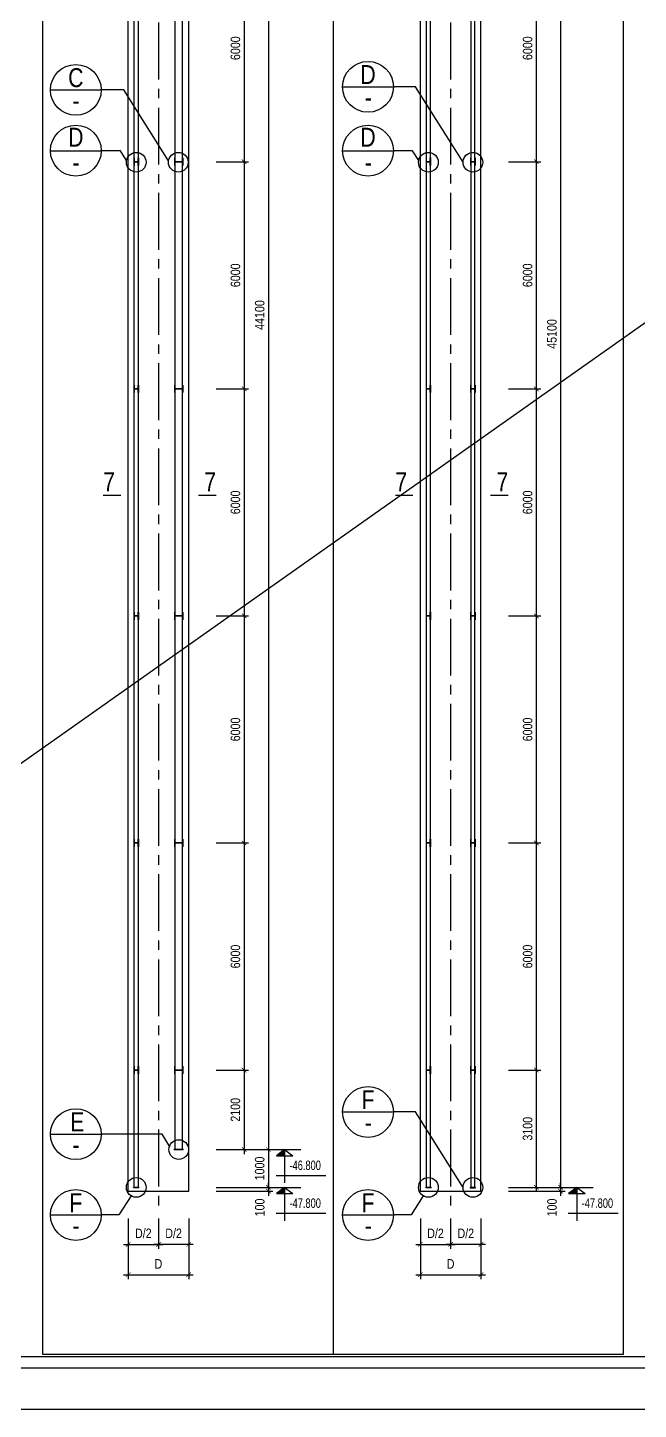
# Model space of a CAD drawing. Extents: x 171424 to 249266, y 74893 to 149166.
# Drawn here: x 177556 to 181588, y 74893 to 84020 of the extents above; entities that cross this region are included whole.
import ezdxf
from ezdxf.enums import TextEntityAlignment as Align

# ---------------------------------------------------------------- set-up
doc = ezdxf.new("R2010")
doc.units = 0
doc.header["$LTSCALE"] = 500
doc.header["$MEASUREMENT"] = 0
doc.header["$PDMODE"] = 3
doc.linetypes.add('CENTER2', pattern=[1.125, 0.75, -0.125, 0.125, -0.125])
doc.layers.get('0').update_dxf_attribs({"linetype": 'CONTINUOUS'})
doc.layers.get('DEFPOINTS').update_dxf_attribs({"linetype": 'CONTINUOUS'})
for name, color, linetype in [('01.CDC.AXIS', 160, 'CENTER2'), ('02.CDC.DIM', 1, 'CONTINUOUS'), ('03.CDC.BORDER', 3, 'CONTINUOUS'), ('06.CDC.TEXT', 2, 'CONTINUOUS'), ('10.CDC.HATCH', 9, 'CONTINUOUS'), ('11.CDC.NOTE', 8, 'CONTINUOUS'), ('CDC-KHUNGTEN', 7, 'CONTINUOUS'), ('CDC.10.HATCH', 9, 'CONTINUOUS')]:
    doc.layers.add(name, color=color, linetype=linetype)
doc.layers.add('KCS_Plotter', color=11, linetype='CONTINUOUS', plot=False)
doc.styles.add('ARIAL', font='arial.ttf', dxfattribs={"width": 0.8})
doc.dimstyles.new('DIM100-25', dxfattribs={"dimtxt": 63, "dimasz": 30, "dimexe": 30, "dimexo": 0, "dimgap": 25, "dimtad": 1, "dimdec": 0, "dimlfac": 4, "dimzin": 0, "dimdsep": 46, "dimtxsty": 'ARIAL', "dimblk": 'ARCHTICK', "dimblk1": 'ARCHTICK', "dimblk2": 'D', "dimcen": 0, "dimdle": 30, "dimclrd": 1, "dimclre": 1, "dimclrt": 2, "dimadec": 0, "dimazin": 0, "dimtfac": 1, "dimtdec": 0, "dimtix": 1, "dimtofl": 0, "dimtmove": 2, "dimatfit": 3, "dimldrblk": 'ARCHTICK', "dimfxl": 1, "dimtolj": 1, "dimtzin": 0, "dimarcsym": 0})
doc.dimstyles.new('DIM100-50', dxfattribs={"dimtxt": 63, "dimasz": 30, "dimexe": 30, "dimexo": 0, "dimgap": 40, "dimtad": 1, "dimdec": 0, "dimlfac": 2, "dimzin": 0, "dimdsep": 46, "dimtxsty": 'ARIAL', "dimblk": 'ARCHTICK', "dimcen": 0, "dimdle": 30, "dimclrd": 1, "dimclre": 1, "dimclrt": 2, "dimadec": 0, "dimazin": 0, "dimtfac": 1, "dimtdec": 0, "dimtix": 1, "dimtofl": 0, "dimtmove": 2, "dimatfit": 3, "dimldrblk": 'ARCHTICK', "dimfxl": 1, "dimtolj": 1, "dimtzin": 0, "dimarcsym": 0})

# ---------------------------------------------------------------- blocks, each defined once
blk = doc.blocks.new('_ArchTick')
at = {"color": 0, "linetype": 'ByBlock', "const_width": 0.15}
blk.add_lwpolyline([(-0.5, -0.5), (0.5, 0.5)], dxfattribs=at)
blk = doc.blocks.new('*D747')
at = {"layer": '02.CDC.DIM', "color": 1, "lineweight": -2, "transparency": 16777216}
for p, q in [((178219.6, 75990.7), (178219.6, 75752.5)), ((178619.6, 75990.7), (178619.6, 75752.5)), ((178189.6, 75782.5), (178649.6, 75782.5))]:
    blk.add_line(p, q, dxfattribs=at)
at = {"layer": 'DEFPOINTS', "color": 0, "transparency": 16777216}
for p in [(178219.6, 75990.7), (178619.6, 75990.7), (178619.6, 75782.5)]:
    blk.add_point(p, dxfattribs=at)
at = {"layer": '02.CDC.DIM', "color": 1, "lineweight": -2, "transparency": 16777216, "xscale": 30, "yscale": 30, "zscale": 30, "rotation": 180}
blk.add_blockref('_ArchTick', (178219.6, 75782.5), dxfattribs=at)
at = {"layer": '02.CDC.DIM', "color": 1, "lineweight": -2, "transparency": 16777216, "xscale": 30, "yscale": 30, "zscale": 30}
blk.add_blockref('_ArchTick', (178619.6, 75782.5), dxfattribs=at)
at = {"layer": '02.CDC.DIM', "color": 2, "transparency": 16777216, "insert": (178419.6, 75854), "char_height": 63, "attachment_point": 5, "style": 'ARIAL'}
blk.add_mtext('\\A1;D', dxfattribs=at)
blk = doc.blocks.new('*D748')
at = {"layer": '02.CDC.DIM', "color": 1, "lineweight": -2, "transparency": 16777216}
for p, q in [((178219.6, 76154.5), (178219.6, 75952.5)), ((178419.6, 76154.5), (178419.6, 75952.5)), ((178189.6, 75982.5), (178449.6, 75982.5))]:
    blk.add_line(p, q, dxfattribs=at)
at = {"layer": 'DEFPOINTS', "color": 0, "transparency": 16777216}
for p in [(178219.6, 76154.5), (178419.6, 76154.5), (178419.6, 75982.5)]:
    blk.add_point(p, dxfattribs=at)
at = {"layer": '02.CDC.DIM', "color": 1, "lineweight": -2, "transparency": 16777216, "xscale": 30, "yscale": 30, "zscale": 30, "rotation": 180}
blk.add_blockref('_ArchTick', (178219.6, 75982.5), dxfattribs=at)
at = {"layer": '02.CDC.DIM', "color": 1, "lineweight": -2, "transparency": 16777216, "xscale": 30, "yscale": 30, "zscale": 30}
blk.add_blockref('_ArchTick', (178419.6, 75982.5), dxfattribs=at)
at = {"layer": '02.CDC.DIM', "color": 2, "transparency": 16777216, "insert": (178319.6, 76055.1), "char_height": 63, "attachment_point": 5, "style": 'ARIAL'}
blk.add_mtext('\\A1;D/2', dxfattribs=at)
blk = doc.blocks.new('*D749')
at = {"layer": '02.CDC.DIM', "color": 1, "lineweight": -2, "transparency": 16777216}
for p, q in [((178419.6, 76154.5), (178419.6, 75952.5)), ((178619.6, 76154.5), (178619.6, 75952.5)), ((178649.6, 75982.5), (178389.6, 75982.5))]:
    blk.add_line(p, q, dxfattribs=at)
at = {"layer": 'DEFPOINTS', "color": 0, "transparency": 16777216}
for p in [(178419.6, 76154.5), (178619.6, 76154.5), (178419.6, 75982.5)]:
    blk.add_point(p, dxfattribs=at)
at = {"layer": '02.CDC.DIM', "color": 1, "lineweight": -2, "transparency": 16777216, "xscale": 30, "yscale": 30, "zscale": 30, "rotation": 180}
blk.add_blockref('_ArchTick', (178419.6, 75982.5), dxfattribs=at)
at = {"layer": '02.CDC.DIM', "color": 1, "lineweight": -2, "transparency": 16777216, "xscale": 30, "yscale": 30, "zscale": 30}
blk.add_blockref('_ArchTick', (178619.6, 75982.5), dxfattribs=at)
at = {"layer": '02.CDC.DIM', "color": 2, "transparency": 16777216, "insert": (178519.6, 76055.1), "char_height": 63, "attachment_point": 5, "style": 'ARIAL'}
blk.add_mtext('\\A1;D/2', dxfattribs=at)
blk = doc.blocks.new('*D752')
at = {"layer": '02.CDC.DIM', "color": 1, "lineweight": -2, "transparency": 16777216}
for p, q in [((178801, 84634.2), (179015.2, 84634.2)), ((178985.2, 84664.2), (178985.2, 83104.2)), ((178801, 83134.2), (179015.2, 83134.2))]:
    blk.add_line(p, q, dxfattribs=at)
at = {"layer": 'DEFPOINTS', "color": 0, "transparency": 16777216}
for p in [(178801, 84634.2), (178801, 83134.2), (178985.2, 83134.2)]:
    blk.add_point(p, dxfattribs=at)
at = {"layer": '02.CDC.DIM', "color": 1, "lineweight": -2, "transparency": 16777216, "xscale": 30, "yscale": 30, "zscale": 30}
for p, rotation in [((178985.2, 84634.2), 90), ((178985.2, 83134.2), 270)]:
    blk.add_blockref('_ArchTick', p, dxfattribs=dict(at, rotation=rotation))
at = {"layer": '02.CDC.DIM', "color": 2, "transparency": 16777216, "insert": (178928.1, 83884.2), "char_height": 63, "attachment_point": 5, "rotation": 90, "style": 'ARIAL'}
blk.add_mtext('\\A1;6000', dxfattribs=at)
blk = doc.blocks.new('D')
at = {"layer": '02.CDC.DIM'}
for p, q in [((-50, -50), (50, 50)), ((-86.75, 0), (86.75, 0))]:
    blk.add_line(p, q, dxfattribs=at)
blk = doc.blocks.new('*D753')
at = {"layer": '02.CDC.DIM', "color": 1, "lineweight": -2, "transparency": 16777216}
for p, q in [((178985.2, 83164.2), (178985.2, 81604.2)), ((178801, 83134.2), (179015.2, 83134.2)), ((178801, 81634.2), (179015.2, 81634.2))]:
    blk.add_line(p, q, dxfattribs=at)
at = {"layer": 'DEFPOINTS', "color": 0, "transparency": 16777216}
for p in [(178801, 83134.2), (178801, 81634.2), (178985.2, 81634.2)]:
    blk.add_point(p, dxfattribs=at)
at = {"layer": '02.CDC.DIM', "color": 1, "lineweight": -2, "transparency": 16777216, "xscale": 30, "yscale": 30, "zscale": 30}
for p, rotation in [((178985.2, 83134.2), 90), ((178985.2, 81634.2), 270)]:
    blk.add_blockref('_ArchTick', p, dxfattribs=dict(at, rotation=rotation))
at = {"layer": '02.CDC.DIM', "color": 2, "transparency": 16777216, "insert": (178928.1, 82384.2), "char_height": 63, "attachment_point": 5, "rotation": 90, "style": 'ARIAL'}
blk.add_mtext('\\A1;6000', dxfattribs=at)
blk = doc.blocks.new('*D754')
at = {"layer": '02.CDC.DIM', "color": 1, "lineweight": -2, "transparency": 16777216}
for p, q in [((178801, 81634.2), (179015.2, 81634.2)), ((178985.2, 81664.2), (178985.2, 80104.2)), ((178801, 80134.2), (179015.2, 80134.2))]:
    blk.add_line(p, q, dxfattribs=at)
at = {"layer": 'DEFPOINTS', "color": 0, "transparency": 16777216}
for p in [(178801, 81634.2), (178801, 80134.2), (178985.2, 80134.2)]:
    blk.add_point(p, dxfattribs=at)
at = {"layer": '02.CDC.DIM', "color": 1, "lineweight": -2, "transparency": 16777216, "xscale": 30, "yscale": 30, "zscale": 30}
for p, rotation in [((178985.2, 81634.2), 90), ((178985.2, 80134.2), 270)]:
    blk.add_blockref('_ArchTick', p, dxfattribs=dict(at, rotation=rotation))
at = {"layer": '02.CDC.DIM', "color": 2, "transparency": 16777216, "insert": (178928.1, 80884.2), "char_height": 63, "attachment_point": 5, "rotation": 90, "style": 'ARIAL'}
blk.add_mtext('\\A1;6000', dxfattribs=at)
blk = doc.blocks.new('*D755')
at = {"layer": '02.CDC.DIM', "color": 1, "lineweight": -2, "transparency": 16777216}
for p, q in [((178985.2, 80164.2), (178985.2, 78604.2)), ((178801, 80134.2), (179015.2, 80134.2)), ((178801, 78634.2), (179015.2, 78634.2))]:
    blk.add_line(p, q, dxfattribs=at)
at = {"layer": 'DEFPOINTS', "color": 0, "transparency": 16777216}
for p in [(178801, 80134.2), (178801, 78634.2), (178985.2, 78634.2)]:
    blk.add_point(p, dxfattribs=at)
at = {"layer": '02.CDC.DIM', "color": 1, "lineweight": -2, "transparency": 16777216, "xscale": 30, "yscale": 30, "zscale": 30}
for p, rotation in [((178985.2, 80134.2), 90), ((178985.2, 78634.2), 270)]:
    blk.add_blockref('_ArchTick', p, dxfattribs=dict(at, rotation=rotation))
at = {"layer": '02.CDC.DIM', "color": 2, "transparency": 16777216, "insert": (178928.1, 79384.2), "char_height": 63, "attachment_point": 5, "rotation": 90, "style": 'ARIAL'}
blk.add_mtext('\\A1;6000', dxfattribs=at)
blk = doc.blocks.new('*D756')
at = {"layer": '02.CDC.DIM', "color": 1, "lineweight": -2, "transparency": 16777216}
for p, q in [((178801, 78634.2), (179015.2, 78634.2)), ((178985.2, 78664.2), (178985.2, 77104.2)), ((178801, 77134.2), (179015.2, 77134.2))]:
    blk.add_line(p, q, dxfattribs=at)
at = {"layer": 'DEFPOINTS', "color": 0, "transparency": 16777216}
for p in [(178801, 78634.2), (178801, 77134.2), (178985.2, 77134.2)]:
    blk.add_point(p, dxfattribs=at)
at = {"layer": '02.CDC.DIM', "color": 1, "lineweight": -2, "transparency": 16777216, "xscale": 30, "yscale": 30, "zscale": 30}
for p, rotation in [((178985.2, 78634.2), 90), ((178985.2, 77134.2), 270)]:
    blk.add_blockref('_ArchTick', p, dxfattribs=dict(at, rotation=rotation))
at = {"layer": '02.CDC.DIM', "color": 2, "transparency": 16777216, "insert": (178928.1, 77884.2), "char_height": 63, "attachment_point": 5, "rotation": 90, "style": 'ARIAL'}
blk.add_mtext('\\A1;6000', dxfattribs=at)
blk = doc.blocks.new('*D757')
at = {"layer": '02.CDC.DIM', "color": 1, "lineweight": -2, "transparency": 16777216}
for p, q in [((178801, 77134.2), (179015.2, 77134.2)), ((178985.2, 77164.2), (178985.2, 76579.2)), ((178801, 76609.2), (179015.2, 76609.2))]:
    blk.add_line(p, q, dxfattribs=at)
at = {"layer": 'DEFPOINTS', "color": 0, "transparency": 16777216}
for p in [(178801, 77134.2), (178801, 76609.2), (178985.2, 76609.2)]:
    blk.add_point(p, dxfattribs=at)
at = {"layer": '02.CDC.DIM', "color": 1, "lineweight": -2, "transparency": 16777216, "xscale": 30, "yscale": 30, "zscale": 30}
for p, rotation in [((178985.2, 77134.2), 90), ((178985.2, 76609.2), 270)]:
    blk.add_blockref('_ArchTick', p, dxfattribs=dict(at, rotation=rotation))
at = {"layer": '02.CDC.DIM', "color": 2, "transparency": 16777216, "insert": (178928.1, 76871.7), "char_height": 63, "attachment_point": 5, "rotation": 90, "style": 'ARIAL'}
blk.add_mtext('\\A1;2100', dxfattribs=at)
blk = doc.blocks.new('*D758')
at = {"layer": '02.CDC.DIM', "color": 1, "lineweight": -2, "transparency": 16777216}
for p, q in [((178801, 76609.2), (179175.6, 76609.2)), ((179145.6, 76639.2), (179145.6, 76329.2)), ((178801, 76359.2), (179175.6, 76359.2))]:
    blk.add_line(p, q, dxfattribs=at)
at = {"layer": 'DEFPOINTS', "color": 0, "transparency": 16777216}
for p in [(178801, 76609.2), (178801, 76359.2), (179145.6, 76359.2)]:
    blk.add_point(p, dxfattribs=at)
at = {"layer": '02.CDC.DIM', "color": 1, "lineweight": -2, "transparency": 16777216, "xscale": 30, "yscale": 30, "zscale": 30}
for p, rotation in [((179145.6, 76609.2), 90), ((179145.6, 76359.2), 270)]:
    blk.add_blockref('_ArchTick', p, dxfattribs=dict(at, rotation=rotation))
at = {"layer": '02.CDC.DIM', "color": 2, "transparency": 16777216, "insert": (179088.4, 76484.2), "char_height": 63, "attachment_point": 5, "rotation": 90, "style": 'ARIAL'}
blk.add_mtext('\\A1;1000', dxfattribs=at)
blk = doc.blocks.new('*D759')
at = {"layer": '02.CDC.DIM', "color": 1, "lineweight": -2, "transparency": 16777216}
for p, q in [((178801, 76359.2), (179175.6, 76359.2)), ((178801, 76334.2), (179175.6, 76334.2)), ((179145.6, 76359.2), (179145.6, 76389.2)), ((179145.6, 76334.2), (179145.6, 76304.2))]:
    blk.add_line(p, q, dxfattribs=at)
at = {"layer": 'DEFPOINTS', "color": 0, "transparency": 16777216}
for p in [(178801, 76359.2), (178801, 76334.2), (179145.6, 76334.2)]:
    blk.add_point(p, dxfattribs=at)
at = {"layer": '02.CDC.DIM', "color": 1, "lineweight": -2, "transparency": 16777216, "xscale": 30, "yscale": 30, "zscale": 30}
for p, rotation in [((179145.6, 76359.2), 270), ((179145.6, 76334.2), 90)]:
    blk.add_blockref('_ArchTick', p, dxfattribs=dict(at, rotation=rotation))
at = {"layer": '02.CDC.DIM', "color": 2, "transparency": 16777216, "insert": (179089.1, 76226.5), "char_height": 63, "attachment_point": 5, "rotation": 90, "style": 'ARIAL'}
blk.add_mtext('\\A1;100', dxfattribs=at)
blk = doc.blocks.new('*D760')
at = {"layer": '02.CDC.DIM', "color": 1, "lineweight": -2, "transparency": 16777216}
for p, q in [((178801, 87634.2), (179175.6, 87634.2)), ((179145.6, 87664.2), (179145.6, 76579.2)), ((178801, 76609.2), (179175.6, 76609.2))]:
    blk.add_line(p, q, dxfattribs=at)
at = {"layer": 'DEFPOINTS', "color": 0, "transparency": 16777216}
for p in [(178801, 87634.2), (178801, 76609.2), (179145.6, 76609.2)]:
    blk.add_point(p, dxfattribs=at)
at = {"layer": '02.CDC.DIM', "color": 1, "lineweight": -2, "transparency": 16777216, "xscale": 30, "yscale": 30, "zscale": 30}
for p, rotation in [((179145.6, 87634.2), 90), ((179145.6, 76609.2), 270)]:
    blk.add_blockref('_ArchTick', p, dxfattribs=dict(at, rotation=rotation))
at = {"layer": '02.CDC.DIM', "color": 2, "transparency": 16777216, "insert": (179088.4, 82121.7), "char_height": 63, "attachment_point": 5, "rotation": 90, "style": 'ARIAL'}
blk.add_mtext('\\A1;44100', dxfattribs=at)
blk = doc.blocks.new('*D762')
at = {"layer": '02.CDC.DIM', "color": 1, "lineweight": -2, "transparency": 16777216}
for p, q in [((180149, 75990.7), (180149, 75752.5)), ((180549, 75990.7), (180549, 75752.5)), ((180119, 75782.5), (180579, 75782.5))]:
    blk.add_line(p, q, dxfattribs=at)
at = {"layer": 'DEFPOINTS', "color": 0, "transparency": 16777216}
for p in [(180149, 75990.7), (180549, 75990.7), (180549, 75782.5)]:
    blk.add_point(p, dxfattribs=at)
at = {"layer": '02.CDC.DIM', "color": 1, "lineweight": -2, "transparency": 16777216, "xscale": 30, "yscale": 30, "zscale": 30, "rotation": 180}
blk.add_blockref('_ArchTick', (180149, 75782.5), dxfattribs=at)
at = {"layer": '02.CDC.DIM', "color": 1, "lineweight": -2, "transparency": 16777216, "xscale": 30, "yscale": 30, "zscale": 30}
blk.add_blockref('_ArchTick', (180549, 75782.5), dxfattribs=at)
at = {"layer": '02.CDC.DIM', "color": 2, "transparency": 16777216, "insert": (180349, 75854), "char_height": 63, "attachment_point": 5, "style": 'ARIAL'}
blk.add_mtext('\\A1;D', dxfattribs=at)
blk = doc.blocks.new('*D763')
at = {"layer": '02.CDC.DIM', "color": 1, "lineweight": -2, "transparency": 16777216}
for p, q in [((180149, 76154.5), (180149, 75952.5)), ((180349, 76154.5), (180349, 75952.5)), ((180119, 75982.5), (180379, 75982.5))]:
    blk.add_line(p, q, dxfattribs=at)
at = {"layer": 'DEFPOINTS', "color": 0, "transparency": 16777216}
for p in [(180149, 76154.5), (180349, 76154.5), (180349, 75982.5)]:
    blk.add_point(p, dxfattribs=at)
at = {"layer": '02.CDC.DIM', "color": 1, "lineweight": -2, "transparency": 16777216, "xscale": 30, "yscale": 30, "zscale": 30, "rotation": 180}
blk.add_blockref('_ArchTick', (180149, 75982.5), dxfattribs=at)
at = {"layer": '02.CDC.DIM', "color": 1, "lineweight": -2, "transparency": 16777216, "xscale": 30, "yscale": 30, "zscale": 30}
blk.add_blockref('_ArchTick', (180349, 75982.5), dxfattribs=at)
at = {"layer": '02.CDC.DIM', "color": 2, "transparency": 16777216, "insert": (180249, 76055.1), "char_height": 63, "attachment_point": 5, "style": 'ARIAL'}
blk.add_mtext('\\A1;D/2', dxfattribs=at)
blk = doc.blocks.new('*D764')
at = {"layer": '02.CDC.DIM', "color": 1, "lineweight": -2, "transparency": 16777216}
for p, q in [((180349, 76154.5), (180349, 75952.5)), ((180549, 76154.5), (180549, 75952.5)), ((180579, 75982.5), (180319, 75982.5))]:
    blk.add_line(p, q, dxfattribs=at)
at = {"layer": 'DEFPOINTS', "color": 0, "transparency": 16777216}
for p in [(180349, 76154.5), (180549, 76154.5), (180349, 75982.5)]:
    blk.add_point(p, dxfattribs=at)
at = {"layer": '02.CDC.DIM', "color": 1, "lineweight": -2, "transparency": 16777216, "xscale": 30, "yscale": 30, "zscale": 30, "rotation": 180}
blk.add_blockref('_ArchTick', (180349, 75982.5), dxfattribs=at)
at = {"layer": '02.CDC.DIM', "color": 1, "lineweight": -2, "transparency": 16777216, "xscale": 30, "yscale": 30, "zscale": 30}
blk.add_blockref('_ArchTick', (180549, 75982.5), dxfattribs=at)
at = {"layer": '02.CDC.DIM', "color": 2, "transparency": 16777216, "insert": (180449, 76055.1), "char_height": 63, "attachment_point": 5, "style": 'ARIAL'}
blk.add_mtext('\\A1;D/2', dxfattribs=at)
blk = doc.blocks.new('*D767')
at = {"layer": '02.CDC.DIM', "color": 1, "lineweight": -2, "transparency": 16777216}
for p, q in [((180730.4, 84634.2), (180944.6, 84634.2)), ((180914.6, 84664.2), (180914.6, 83104.2)), ((180730.4, 83134.2), (180944.6, 83134.2))]:
    blk.add_line(p, q, dxfattribs=at)
at = {"layer": 'DEFPOINTS', "color": 0, "transparency": 16777216}
for p in [(180730.4, 84634.2), (180730.4, 83134.2), (180914.6, 83134.2)]:
    blk.add_point(p, dxfattribs=at)
at = {"layer": '02.CDC.DIM', "color": 1, "lineweight": -2, "transparency": 16777216, "xscale": 30, "yscale": 30, "zscale": 30}
for p, rotation in [((180914.6, 84634.2), 90), ((180914.6, 83134.2), 270)]:
    blk.add_blockref('_ArchTick', p, dxfattribs=dict(at, rotation=rotation))
at = {"layer": '02.CDC.DIM', "color": 2, "transparency": 16777216, "insert": (180857.5, 83884.2), "char_height": 63, "attachment_point": 5, "rotation": 90, "style": 'ARIAL'}
blk.add_mtext('\\A1;6000', dxfattribs=at)
blk = doc.blocks.new('*D768')
at = {"layer": '02.CDC.DIM', "color": 1, "lineweight": -2, "transparency": 16777216}
for p, q in [((180914.6, 83164.2), (180914.6, 81604.2)), ((180730.4, 83134.2), (180944.6, 83134.2)), ((180730.4, 81634.2), (180944.6, 81634.2))]:
    blk.add_line(p, q, dxfattribs=at)
at = {"layer": 'DEFPOINTS', "color": 0, "transparency": 16777216}
for p in [(180730.4, 83134.2), (180730.4, 81634.2), (180914.6, 81634.2)]:
    blk.add_point(p, dxfattribs=at)
at = {"layer": '02.CDC.DIM', "color": 1, "lineweight": -2, "transparency": 16777216, "xscale": 30, "yscale": 30, "zscale": 30}
for p, rotation in [((180914.6, 83134.2), 90), ((180914.6, 81634.2), 270)]:
    blk.add_blockref('_ArchTick', p, dxfattribs=dict(at, rotation=rotation))
at = {"layer": '02.CDC.DIM', "color": 2, "transparency": 16777216, "insert": (180857.5, 82384.2), "char_height": 63, "attachment_point": 5, "rotation": 90, "style": 'ARIAL'}
blk.add_mtext('\\A1;6000', dxfattribs=at)
blk = doc.blocks.new('*D769')
at = {"layer": '02.CDC.DIM', "color": 1, "lineweight": -2, "transparency": 16777216}
for p, q in [((180730.4, 81634.2), (180944.6, 81634.2)), ((180914.6, 81664.2), (180914.6, 80104.2)), ((180730.4, 80134.2), (180944.6, 80134.2))]:
    blk.add_line(p, q, dxfattribs=at)
at = {"layer": 'DEFPOINTS', "color": 0, "transparency": 16777216}
for p in [(180730.4, 81634.2), (180730.4, 80134.2), (180914.6, 80134.2)]:
    blk.add_point(p, dxfattribs=at)
at = {"layer": '02.CDC.DIM', "color": 1, "lineweight": -2, "transparency": 16777216, "xscale": 30, "yscale": 30, "zscale": 30}
for p, rotation in [((180914.6, 81634.2), 90), ((180914.6, 80134.2), 270)]:
    blk.add_blockref('_ArchTick', p, dxfattribs=dict(at, rotation=rotation))
at = {"layer": '02.CDC.DIM', "color": 2, "transparency": 16777216, "insert": (180857.5, 80884.2), "char_height": 63, "attachment_point": 5, "rotation": 90, "style": 'ARIAL'}
blk.add_mtext('\\A1;6000', dxfattribs=at)
blk = doc.blocks.new('*D770')
at = {"layer": '02.CDC.DIM', "color": 1, "lineweight": -2, "transparency": 16777216}
for p, q in [((180914.6, 80164.2), (180914.6, 78604.2)), ((180730.4, 80134.2), (180944.6, 80134.2)), ((180730.4, 78634.2), (180944.6, 78634.2))]:
    blk.add_line(p, q, dxfattribs=at)
at = {"layer": 'DEFPOINTS', "color": 0, "transparency": 16777216}
for p in [(180730.4, 80134.2), (180730.4, 78634.2), (180914.6, 78634.2)]:
    blk.add_point(p, dxfattribs=at)
at = {"layer": '02.CDC.DIM', "color": 1, "lineweight": -2, "transparency": 16777216, "xscale": 30, "yscale": 30, "zscale": 30}
for p, rotation in [((180914.6, 80134.2), 90), ((180914.6, 78634.2), 270)]:
    blk.add_blockref('_ArchTick', p, dxfattribs=dict(at, rotation=rotation))
at = {"layer": '02.CDC.DIM', "color": 2, "transparency": 16777216, "insert": (180857.5, 79384.2), "char_height": 63, "attachment_point": 5, "rotation": 90, "style": 'ARIAL'}
blk.add_mtext('\\A1;6000', dxfattribs=at)
blk = doc.blocks.new('*D771')
at = {"layer": '02.CDC.DIM', "color": 1, "lineweight": -2, "transparency": 16777216}
for p, q in [((180730.4, 78634.2), (180944.6, 78634.2)), ((180914.6, 78664.2), (180914.6, 77104.2)), ((180730.4, 77134.2), (180944.6, 77134.2))]:
    blk.add_line(p, q, dxfattribs=at)
at = {"layer": 'DEFPOINTS', "color": 0, "transparency": 16777216}
for p in [(180730.4, 78634.2), (180730.4, 77134.2), (180914.6, 77134.2)]:
    blk.add_point(p, dxfattribs=at)
at = {"layer": '02.CDC.DIM', "color": 1, "lineweight": -2, "transparency": 16777216, "xscale": 30, "yscale": 30, "zscale": 30}
for p, rotation in [((180914.6, 78634.2), 90), ((180914.6, 77134.2), 270)]:
    blk.add_blockref('_ArchTick', p, dxfattribs=dict(at, rotation=rotation))
at = {"layer": '02.CDC.DIM', "color": 2, "transparency": 16777216, "insert": (180857.5, 77884.2), "char_height": 63, "attachment_point": 5, "rotation": 90, "style": 'ARIAL'}
blk.add_mtext('\\A1;6000', dxfattribs=at)
blk = doc.blocks.new('*D772')
at = {"layer": '02.CDC.DIM', "color": 1, "lineweight": -2, "transparency": 16777216}
for p, q in [((180730.4, 77134.2), (180944.6, 77134.2)), ((180914.6, 77164.2), (180914.6, 76329.2)), ((180730.4, 76359.2), (180944.6, 76359.2))]:
    blk.add_line(p, q, dxfattribs=at)
at = {"layer": 'DEFPOINTS', "color": 0, "transparency": 16777216}
for p in [(180730.4, 77134.2), (180730.4, 76359.2), (180914.6, 76359.2)]:
    blk.add_point(p, dxfattribs=at)
at = {"layer": '02.CDC.DIM', "color": 1, "lineweight": -2, "transparency": 16777216, "xscale": 30, "yscale": 30, "zscale": 30}
for p, rotation in [((180914.6, 77134.2), 90), ((180914.6, 76359.2), 270)]:
    blk.add_blockref('_ArchTick', p, dxfattribs=dict(at, rotation=rotation))
at = {"layer": '02.CDC.DIM', "color": 2, "transparency": 16777216, "insert": (180857.5, 76746.7), "char_height": 63, "attachment_point": 5, "rotation": 90, "style": 'ARIAL'}
blk.add_mtext('\\A1;3100', dxfattribs=at)
blk = doc.blocks.new('*D773')
at = {"layer": '02.CDC.DIM', "color": 1, "lineweight": -2, "transparency": 16777216}
for p, q in [((180730.4, 76359.2), (181105, 76359.2)), ((180730.4, 76334.2), (181105, 76334.2)), ((181075, 76359.2), (181075, 76389.2)), ((181075, 76334.2), (181075, 76304.2))]:
    blk.add_line(p, q, dxfattribs=at)
at = {"layer": 'DEFPOINTS', "color": 0, "transparency": 16777216}
for p in [(180730.4, 76359.2), (180730.4, 76334.2), (181075, 76334.2)]:
    blk.add_point(p, dxfattribs=at)
at = {"layer": '02.CDC.DIM', "color": 1, "lineweight": -2, "transparency": 16777216, "xscale": 30, "yscale": 30, "zscale": 30}
for p, rotation in [((181075, 76359.2), 270), ((181075, 76334.2), 90)]:
    blk.add_blockref('_ArchTick', p, dxfattribs=dict(at, rotation=rotation))
at = {"layer": '02.CDC.DIM', "color": 2, "transparency": 16777216, "insert": (181018.5, 76226.5), "char_height": 63, "attachment_point": 5, "rotation": 90, "style": 'ARIAL'}
blk.add_mtext('\\A1;100', dxfattribs=at)
blk = doc.blocks.new('*D774')
at = {"layer": '02.CDC.DIM', "color": 1, "lineweight": -2, "transparency": 16777216}
for p, q in [((180730.4, 87634.2), (181105, 87634.2)), ((181075, 87664.2), (181075, 76329.2)), ((180730.4, 76359.2), (181105, 76359.2))]:
    blk.add_line(p, q, dxfattribs=at)
at = {"layer": 'DEFPOINTS', "color": 0, "transparency": 16777216}
for p in [(180730.4, 87634.2), (180730.4, 76359.2), (181075, 76359.2)]:
    blk.add_point(p, dxfattribs=at)
at = {"layer": '02.CDC.DIM', "color": 1, "lineweight": -2, "transparency": 16777216, "xscale": 30, "yscale": 30, "zscale": 30}
for p, rotation in [((181075, 87634.2), 90), ((181075, 76359.2), 270)]:
    blk.add_blockref('_ArchTick', p, dxfattribs=dict(at, rotation=rotation))
at = {"layer": '02.CDC.DIM', "color": 2, "transparency": 16777216, "insert": (181017.9, 81996.7), "char_height": 63, "attachment_point": 5, "rotation": 90, "style": 'ARIAL'}
blk.add_mtext('\\A1;45100', dxfattribs=at)
blk = doc.blocks.new('KHUNG A1')
at = {"layer": 'CDC-KHUNGTEN'}
blk.add_lwpolyline([(10366.22, 712.17), (10366.22, 1278.17), (9655.22, 1278.17), (9655.22, 712.17)], close=True, dxfattribs=at)
at = {"layer": 'CDC.10.HATCH', "color": 8}
blk.add_lwpolyline([(9652.22, 709.17), (10447.22, 709.17), (10447.22, 1281.17), (9652.22, 1281.17)], close=True, dxfattribs=at)
at = {"layer": 'DEFPOINTS', "color": 1}
blk.add_lwpolyline([(9617.22, 698.17), (9617.22, 1292.17), (10458.22, 1292.17), (10458.22, 698.17), (9617.22, 698.17)], close=True, dxfattribs=at)

msp = doc.modelspace()

# ---------------------------------------------------------------- linework, layer by layer
at = {"layer": '01.CDC.AXIS'}
for p, q in [((178419.6, 87990.67), (178419.6, 76219.24)), ((180349.01, 87990.67), (180349.01, 76219.24))]:
    msp.add_line(p, q, dxfattribs=at)
at = {"layer": '03.CDC.BORDER'}
for p, q in [((179572.2, 88895.41), (179572.2, 75255.83)), ((178583.86, 76609.24), (178523.86, 76609.24)), ((178255.34, 76359.24), (178290.34, 76359.24)), ((178290.34, 76359.24), (178255.34, 76359.24)), ((180184.75, 76359.24), (180219.75, 76359.24)), ((180219.75, 76359.24), (180184.75, 76359.24)), ((180513.27, 76359.24), (180478.27, 76359.24)), ((180478.27, 76359.24), (180513.27, 76359.24))]:
    msp.add_line(p, q, dxfattribs=at)
for points in [[(177655.93, 89355.41), (181488.46, 89355.41), (181488.46, 75255.83), (177655.93, 75255.83)], [(178260.34, 84634.24), (178285.34, 84634.24), (178285.34, 83134.24), (178260.34, 83134.24)], [(178578.86, 84634.24), (178528.86, 84634.24), (178528.86, 83134.24), (178578.86, 83134.24)], [(180189.75, 84634.24), (180214.75, 84634.24), (180214.75, 83134.24), (180189.75, 83134.24)], [(180508.27, 84634.24), (180483.27, 84634.24), (180483.27, 83134.24), (180508.27, 83134.24)], [(178258.42, 83109.32), (178260.34, 83109.32), (178260.34, 83159.17), (178258.42, 83159.17)], [(178287.26, 83109.32), (178285.34, 83109.32), (178285.34, 83159.17), (178287.26, 83159.17)], [(178526.94, 83109.32), (178528.86, 83109.32), (178528.86, 83159.17), (178526.94, 83159.17)], [(178580.78, 83109.32), (178578.86, 83109.32), (178578.86, 83159.17), (178580.78, 83159.17)], [(180187.83, 83109.32), (180189.75, 83109.32), (180189.75, 83159.17), (180187.83, 83159.17)], [(180216.67, 83109.32), (180214.75, 83109.32), (180214.75, 83159.17), (180216.67, 83159.17)], [(180481.36, 83109.32), (180483.27, 83109.32), (180483.27, 83159.17), (180481.36, 83159.17)], [(180510.19, 83109.32), (180508.27, 83109.32), (180508.27, 83159.17), (180510.19, 83159.17)], [(178260.34, 83134.24), (178285.34, 83134.24), (178285.34, 81634.24), (178260.34, 81634.24)], [(178578.86, 83134.24), (178528.86, 83134.24), (178528.86, 81634.24), (178578.86, 81634.24)], [(180189.75, 83134.24), (180214.75, 83134.24), (180214.75, 81634.24), (180189.75, 81634.24)], [(180508.27, 83134.24), (180483.27, 83134.24), (180483.27, 81634.24), (180508.27, 81634.24)], [(178258.42, 81609.32), (178260.34, 81609.32), (178260.34, 81659.17), (178258.42, 81659.17)], [(178260.34, 81634.24), (178285.34, 81634.24), (178285.34, 80134.24), (178260.34, 80134.24)], [(178287.26, 81609.32), (178285.34, 81609.32), (178285.34, 81659.17), (178287.26, 81659.17)], [(178526.94, 81609.32), (178528.86, 81609.32), (178528.86, 81659.17), (178526.94, 81659.17)], [(178578.86, 81634.24), (178528.86, 81634.24), (178528.86, 80134.24), (178578.86, 80134.24)], [(178580.78, 81609.32), (178578.86, 81609.32), (178578.86, 81659.17), (178580.78, 81659.17)], [(180187.83, 81609.32), (180189.75, 81609.32), (180189.75, 81659.17), (180187.83, 81659.17)], [(180189.75, 81634.24), (180214.75, 81634.24), (180214.75, 80134.24), (180189.75, 80134.24)], [(180216.67, 81609.32), (180214.75, 81609.32), (180214.75, 81659.17), (180216.67, 81659.17)], [(180481.36, 81609.32), (180483.27, 81609.32), (180483.27, 81659.17), (180481.36, 81659.17)], [(180508.27, 81634.24), (180483.27, 81634.24), (180483.27, 80134.24), (180508.27, 80134.24)], [(180510.19, 81609.32), (180508.27, 81609.32), (180508.27, 81659.17), (180510.19, 81659.17)], [(178258.42, 80109.32), (178260.34, 80109.32), (178260.34, 80159.17), (178258.42, 80159.17)], [(178287.26, 80109.32), (178285.34, 80109.32), (178285.34, 80159.17), (178287.26, 80159.17)], [(178526.94, 80109.32), (178528.86, 80109.32), (178528.86, 80159.17), (178526.94, 80159.17)], [(178580.78, 80109.32), (178578.86, 80109.32), (178578.86, 80159.17), (178580.78, 80159.17)], [(180187.83, 80109.32), (180189.75, 80109.32), (180189.75, 80159.17), (180187.83, 80159.17)], [(180216.67, 80109.32), (180214.75, 80109.32), (180214.75, 80159.17), (180216.67, 80159.17)], [(180481.36, 80109.32), (180483.27, 80109.32), (180483.27, 80159.17), (180481.36, 80159.17)], [(180510.19, 80109.32), (180508.27, 80109.32), (180508.27, 80159.17), (180510.19, 80159.17)], [(178260.34, 80134.24), (178285.34, 80134.24), (178285.34, 78634.24), (178260.34, 78634.24)], [(178578.86, 80134.24), (178528.86, 80134.24), (178528.86, 78634.24), (178578.86, 78634.24)], [(180189.75, 80134.24), (180214.75, 80134.24), (180214.75, 78634.24), (180189.75, 78634.24)], [(180508.27, 80134.24), (180483.27, 80134.24), (180483.27, 78634.24), (180508.27, 78634.24)], [(178258.42, 78609.32), (178260.34, 78609.32), (178260.34, 78659.17), (178258.42, 78659.17)], [(178260.34, 78634.24), (178285.34, 78634.24), (178285.34, 77134.24), (178260.34, 77134.24)], [(178287.26, 78609.32), (178285.34, 78609.32), (178285.34, 78659.17), (178287.26, 78659.17)], [(178526.94, 78609.32), (178528.86, 78609.32), (178528.86, 78659.17), (178526.94, 78659.17)], [(178578.86, 78634.24), (178528.86, 78634.24), (178528.86, 77134.24), (178578.86, 77134.24)], [(178580.78, 78609.32), (178578.86, 78609.32), (178578.86, 78659.17), (178580.78, 78659.17)], [(180187.83, 78609.32), (180189.75, 78609.32), (180189.75, 78659.17), (180187.83, 78659.17)], [(180189.75, 78634.24), (180214.75, 78634.24), (180214.75, 77134.24), (180189.75, 77134.24)], [(180216.67, 78609.32), (180214.75, 78609.32), (180214.75, 78659.17), (180216.67, 78659.17)], [(180481.36, 78609.32), (180483.27, 78609.32), (180483.27, 78659.17), (180481.36, 78659.17)], [(180508.27, 78634.24), (180483.27, 78634.24), (180483.27, 77134.24), (180508.27, 77134.24)], [(180510.19, 78609.32), (180508.27, 78609.32), (180508.27, 78659.17), (180510.19, 78659.17)], [(178258.42, 77109.32), (178260.34, 77109.32), (178260.34, 77159.17), (178258.42, 77159.17)], [(178287.26, 77109.32), (178285.34, 77109.32), (178285.34, 77159.17), (178287.26, 77159.17)], [(178526.94, 77109.32), (178528.86, 77109.32), (178528.86, 77159.17), (178526.94, 77159.17)], [(178580.78, 77109.32), (178578.86, 77109.32), (178578.86, 77159.17), (178580.78, 77159.17)], [(180187.83, 77109.32), (180189.75, 77109.32), (180189.75, 77159.17), (180187.83, 77159.17)], [(180216.67, 77109.32), (180214.75, 77109.32), (180214.75, 77159.17), (180216.67, 77159.17)], [(180481.36, 77109.32), (180483.27, 77109.32), (180483.27, 77159.17), (180481.36, 77159.17)], [(180510.19, 77109.32), (180508.27, 77109.32), (180508.27, 77159.17), (180510.19, 77159.17)], [(178523.86, 76607.32), (178523.86, 76609.24), (178583.86, 76609.24), (178583.86, 76607.32)], [(178255.34, 76357.32), (178255.34, 76359.24), (178290.34, 76359.24), (178290.34, 76357.32)], [(180184.75, 76357.32), (180184.75, 76359.24), (180219.75, 76359.24), (180219.75, 76357.32)], [(180513.27, 76357.32), (180513.27, 76359.24), (180478.27, 76359.24), (180478.27, 76357.32)]]:
    msp.add_lwpolyline(points, close=True, dxfattribs=at)
for points in [[(178260.34, 76359.24), (178260.34, 77134.24), (178285.34, 77134.24), (178285.34, 76359.24)], [(178578.86, 76609.24), (178578.86, 77134.24), (178528.86, 77134.24), (178528.86, 76609.24)], [(180189.75, 76359.24), (180189.75, 77134.24), (180214.75, 77134.24), (180214.75, 76359.24)], [(180508.27, 76359.24), (180508.27, 77134.24), (180483.27, 77134.24), (180483.27, 76359.24)]]:
    msp.add_lwpolyline(points, dxfattribs=at)
at = {"layer": '10.CDC.HATCH'}
for p, q in [((178219.6, 76334.24), (178219.6, 87784.24)), ((178619.6, 76334.24), (178619.6, 87784.24)), ((180149.01, 76334.24), (180149.01, 87784.24)), ((180549.01, 76334.24), (180549.01, 87784.24)), ((178219.6, 76334.24), (178619.6, 76334.24)), ((180149.01, 76334.24), (180549.01, 76334.24))]:
    msp.add_line(p, q, dxfattribs=at)
at = {"layer": '11.CDC.NOTE'}
for p, q in [((177706.41, 83608.66), (178041.82, 83608.66)), ((179635.82, 83629.27), (179971.23, 83629.27)), ((177706.41, 83207.29), (178041.82, 83207.29)), ((179635.82, 83207.29), (179971.23, 83207.29)), ((179635.82, 76857.4), (179971.23, 76857.4)), ((177706.41, 76710.98), (178041.82, 76710.98)), ((179145.61, 76609.24), (179360.14, 76609.24)), ((179252.88, 76609.24), (179198.88, 76567.86)), ((179252.88, 76609.24), (179252.88, 76389.29)), ((179252.88, 76609.24), (179306.88, 76567.86)), ((179198.88, 76567.86), (179306.88, 76567.86)), ((179196.58, 76438.11), (179525.72, 76438.11)), ((179145.61, 76359.24), (179360.14, 76359.24)), ((179252.88, 76359.24), (179198.88, 76317.86)), ((179198.88, 76317.86), (179306.88, 76317.86)), ((179252.88, 76359.24), (179252.88, 76139.29)), ((179252.88, 76359.24), (179306.88, 76317.86)), ((181075.02, 76359.24), (181289.55, 76359.24)), ((181182.29, 76359.24), (181128.29, 76317.86)), ((181128.29, 76317.86), (181236.29, 76317.86)), ((181182.29, 76359.24), (181182.29, 76139.29)), ((181182.29, 76359.24), (181236.29, 76317.86)), ((177706.41, 76176.83), (178041.82, 76176.83)), ((179196.58, 76188.11), (179525.72, 76188.11)), ((179635.82, 76176.83), (179971.23, 76176.83)), ((181125.99, 76188.11), (181455.14, 76188.11))]:
    msp.add_line(p, q, dxfattribs=at)
for points in [[(178486.31, 83139.53), (178190.73, 83608.66), (178041.82, 83608.66)], [(180430.67, 83131.12), (180116.79, 83629.27), (179971.23, 83629.27)], [(178208.8, 83142.84), (178168.18, 83207.29), (178041.82, 83207.29)], [(180138.21, 83142.84), (180097.6, 83207.29), (179971.23, 83207.29)], [(180430.67, 76359.24), (180116.79, 76857.4), (179971.23, 76857.4)], [(178492.92, 76632.16), (178443.26, 76710.98), (178041.82, 76710.98)], [(178239, 76303.62), (178159.12, 76176.83), (178041.82, 76176.83)], [(180168.41, 76303.62), (180088.53, 76176.83), (179971.23, 76176.83)]]:
    msp.add_lwpolyline(points, dxfattribs=at)
for centre, radius in [((179803.53, 83629.27), 167.71), ((177874.11, 83608.66), 167.71), ((177874.11, 83207.29), 167.71), ((179803.53, 83207.29), 167.71), ((178272.84, 83131.12), 65.11), ((178550.87, 83131.12), 65.11), ((180202.25, 83131.12), 65.11), ((180495.77, 83131.12), 65.11), ((179803.53, 76857.4), 167.71), ((177874.11, 76710.98), 167.71), ((178553.86, 76609.24), 65.11), ((178272.84, 76359.24), 65.11), ((180202.25, 76359.24), 65.11), ((180495.77, 76359.24), 65.11), ((177874.11, 76176.83), 167.71), ((179803.53, 76176.83), 167.71)]:
    msp.add_circle(centre, radius, dxfattribs=at)
for points in [[(179198.88, 76567.86), (179252.88, 76609.24), (179252.88, 76567.86), (179252.88, 76609.24)], [(179198.88, 76317.86), (179252.88, 76359.24), (179252.88, 76317.86), (179252.88, 76359.24)], [(181128.29, 76317.86), (181182.29, 76359.24), (181182.29, 76317.86), (181182.29, 76359.24)]]:
    msp.add_solid(points, dxfattribs=at)
at = {"layer": 'KCS_Plotter'}
msp.add_line((171467.17, 74892.91), (192492.17, 89742.91), dxfattribs=at)

# ---------------------------------------------------------------- block references
at = {"xscale": 25, "yscale": 25, "zscale": 25}
msp.add_blockref('KHUNG A1', (-68963.42, 57438.58), dxfattribs=at)

# ---------------------------------------------------------------- texts
at = {"layer": '06.CDC.TEXT', "style": 'ARIAL', "width": 0.8}
for s, p in [('C', (177874.11, 83689.74)), ('D', (179803.53, 83710.35)), ('-', (177875.56, 83538.64)), ('-', (179804.98, 83559.26)), ('D', (177874.11, 83296.48)), ('D', (179803.53, 83296.48)), ('-', (177875.71, 83130.27)), ('-', (179805.12, 83130.27)), ('F', (179803.53, 76938.48)), ('E', (177883.71, 76792.06)), ('-', (179804.98, 76787.38)), ('-', (177875.56, 76640.97)), ('F', (177874.11, 76257.91)), ('F', (179803.53, 76257.91)), ('-', (177875.56, 76106.82)), ('-', (179804.98, 76106.82))]:
    msp.add_text(s, height=125, dxfattribs=at).set_placement(p, align=Align.MIDDLE_CENTER)
for s, p in [('%%U7 ', (178112.74, 80956.95)), ('%%U 7', (178741.59, 80956.95)), ('%%U7 ', (180042.15, 80956.95)), ('%%U 7', (180671, 80956.95))]:
    msp.add_text(s, height=125, dxfattribs=at).set_placement(p, align=Align.CENTER)
at = {"layer": '06.CDC.TEXT', "style": 'ARIAL', "width": 0.7}
for s, p in [('-46.800', (179388.6, 76505.14)), ('-47.800', (179388.6, 76255.14)), ('-47.800', (181318.02, 76255.14))]:
    msp.add_text(s, height=62.5, dxfattribs=at).set_placement(p, align=Align.MIDDLE)

# ---------------------------------------------------------------- dimensions: what is measured, and where the dimension line sits
at = {"layer": '02.CDC.DIM'}
for base, p1, p2, picture, middle in [((179145.61, 76609.24), (178801.01, 87634.24), (178801.01, 76609.24), '*D760', (179088.45, 82121.74)), ((181075.02, 76359.24), (180730.42, 87634.24), (180730.42, 76359.24), '*D774', (181017.86, 81996.74)), ((178985.23, 83134.24), (178801.01, 84634.24), (178801.01, 83134.24), '*D752', (178928.06, 83884.24)), ((180914.64, 83134.24), (180730.42, 84634.24), (180730.42, 83134.24), '*D767', (180857.48, 83884.24)), ((178985.23, 81634.24), (178801.01, 83134.24), (178801.01, 81634.24), '*D753', (178928.06, 82384.24)), ((180914.64, 81634.24), (180730.42, 83134.24), (180730.42, 81634.24), '*D768', (180857.48, 82384.24)), ((178985.23, 80134.24), (178801.01, 81634.24), (178801.01, 80134.24), '*D754', (178928.06, 80884.24)), ((180914.64, 80134.24), (180730.42, 81634.24), (180730.42, 80134.24), '*D769', (180857.48, 80884.24)), ((178985.23, 78634.24), (178801.01, 80134.24), (178801.01, 78634.24), '*D755', (178928.06, 79384.24)), ((180914.64, 78634.24), (180730.42, 80134.24), (180730.42, 78634.24), '*D770', (180857.48, 79384.24)), ((178985.23, 77134.24), (178801.01, 78634.24), (178801.01, 77134.24), '*D756', (178928.06, 77884.24)), ((180914.64, 77134.24), (180730.42, 78634.24), (180730.42, 77134.24), '*D771', (180857.48, 77884.24)), ((178985.23, 76609.24), (178801.01, 77134.24), (178801.01, 76609.24), '*D757', (178928.06, 76871.74)), ((180914.64, 76359.24), (180730.42, 77134.24), (180730.42, 76359.24), '*D772', (180857.45, 76746.74)), ((179145.61, 76359.24), (178801.01, 76609.24), (178801.01, 76359.24), '*D758', (179088.45, 76484.24))]:
    dim = msp.add_linear_dim(base=base, p1=p1, p2=p2, angle=90, dimstyle='DIM100-25', dxfattribs=at)
    dim.commit()
    dim.dimension.update_dxf_attribs({"geometry": picture, "text_midpoint": middle})
for base, p1, p2, picture, middle in [((179145.61, 76334.24), (178801.01, 76359.24), (178801.01, 76334.24), '*D759', (179089.11, 76226.46)), ((181075.02, 76334.24), (180730.42, 76359.24), (180730.42, 76334.24), '*D773', (181018.52, 76226.46))]:
    dim = msp.add_linear_dim(base=base, p1=p1, p2=p2, angle=90, dimstyle='DIM100-25', dxfattribs=at)
    dim.commit()
    dim.dimension.update_dxf_attribs({"geometry": picture, "text_midpoint": middle, "dimtype": 160})
for base, p1, p2, text, picture, middle in [((178419.6, 75982.48), (178219.6, 76154.45), (178419.6, 76154.45), 'D/2', '*D748', (178319.6, 76055.05)), ((178419.6, 75982.48), (178619.6, 76154.45), (178419.6, 76154.45), 'D/2', '*D749', (178519.6, 76055.05)), ((180349.01, 75982.48), (180149.01, 76154.45), (180349.01, 76154.45), 'D/2', '*D763', (180249.01, 76055.05)), ((180349.01, 75982.48), (180549.01, 76154.45), (180349.01, 76154.45), 'D/2', '*D764', (180449.01, 76055.05)), ((178619.6, 75782.48), (178219.6, 75990.73), (178619.6, 75990.73), 'D', '*D747', (178419.6, 75853.98)), ((180549.01, 75782.48), (180149.01, 75990.73), (180549.01, 75990.73), 'D', '*D762', (180349.01, 75853.98))]:
    dim = msp.add_linear_dim(base=base, p1=p1, p2=p2, text=text, dimstyle='DIM100-50', dxfattribs=at)
    dim.commit()
    dim.dimension.update_dxf_attribs({"geometry": picture, "text_midpoint": middle})

doc.saveas('drawing.dxf')
